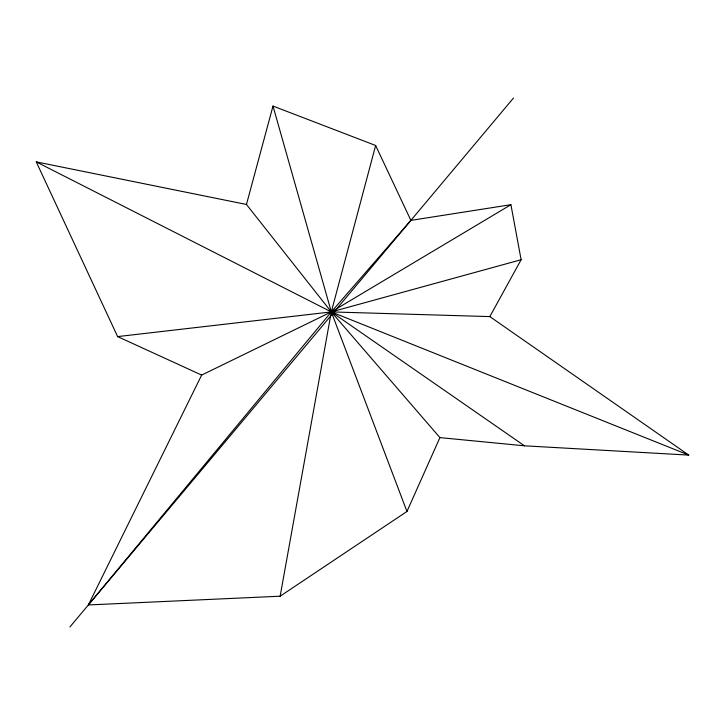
<?xml version="1.0" encoding="UTF-8"?>
<svg xmlns="http://www.w3.org/2000/svg" width="725" height="725" viewBox="0 0 725 725"><rect width="100%" height="100%" fill="white"/><g stroke="black" fill="none" stroke-linecap="round" stroke-linejoin="round"><path stroke-width="1.09" d="M489.828 316.598L521.121 259.731L510.917 204.704L331.316 311.913L201.659 375.079L88.359 604.949L280.14 596.204L331.316 311.913L375.641 145.489L272.999 106.068L246.455 204.468L331.316 311.913L439.912 437.61L524.465 445.812L688.75 455.101L489.828 316.598L331.316 311.913L117.622 336.599L36.25 161.883L246.455 204.468M280.14 596.204L406.961 511.469L439.912 437.61M88.359 604.949L331.316 311.913L410.885 220.382L510.917 204.704M69.899 626.962L513.49 98.038M521.121 259.731L331.316 311.913L36.25 161.883M688.75 455.101L331.316 311.913L272.999 106.068M117.622 336.599L201.659 375.079M524.465 445.812L331.316 311.913L406.961 511.469M375.641 145.489L410.885 220.382"/></g></svg>
